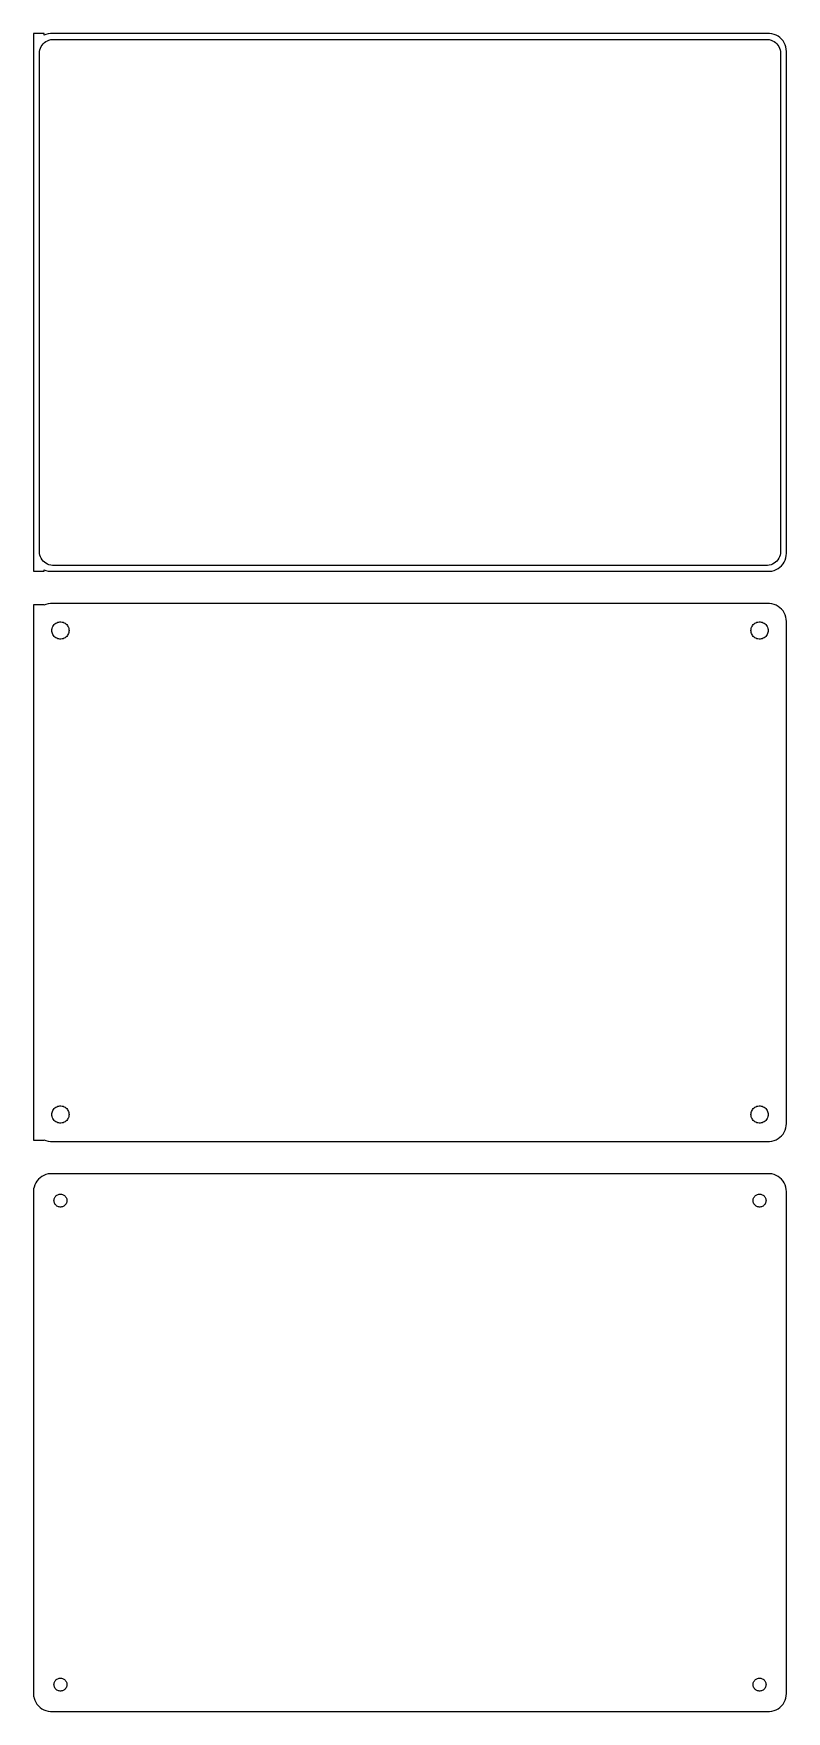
# Model space of a CAD drawing. Header units: metres. Extents: x -105 to 105, y 243 to 711.
import ezdxf

# ---------------------------------------------------------------- set-up
doc = ezdxf.new("R2010")
doc.units = ezdxf.units.M

msp = doc.modelspace()

# ---------------------------------------------------------------- linework, layer by layer
for p, q in [((-102, 710.99), (-105, 710.99)), ((-105, 710.99), (-105, 561.01)), ((-103.251, 706.463), (-103.101, 706.926)), ((-103.101, 706.926), (-102.894, 707.366)), ((-102.894, 707.366), (-102.633, 707.776)), ((-102.633, 707.776), (-102.323, 708.151)), ((-102.323, 708.151), (-101.969, 708.484)), ((-102, 710.575), (-102, 710.99)), ((-101.545, 710.755), (-102, 710.575)), ((-101.969, 708.484), (-101.575, 708.77)), ((-101.575, 708.77), (-101.149, 709.004)), ((-100.937, 710.911), (-101.545, 710.755)), ((-101.149, 709.004), (-100.697, 709.183)), ((-100.314, 710.99), (-100.937, 710.911)), ((-100.697, 709.183), (-100.226, 709.304)), ((100.314, 710.99), (-100.314, 710.99)), ((-100.226, 709.304), (-99.7432, 709.365)), ((-99.7432, 709.365), (99.7432, 709.365)), ((99.7432, 709.365), (100.226, 709.304)), ((100.226, 709.304), (100.697, 709.183)), ((100.937, 710.911), (100.314, 710.99)), ((100.697, 709.183), (101.149, 709.004)), ((101.545, 710.755), (100.937, 710.911)), ((101.149, 709.004), (101.575, 708.77)), ((102.129, 710.524), (101.545, 710.755)), ((101.575, 708.77), (101.969, 708.484)), ((101.969, 708.484), (102.323, 708.151)), ((102.679, 710.222), (102.129, 710.524)), ((102.323, 708.151), (102.633, 707.776)), ((102.633, 707.776), (102.894, 707.366)), ((103.187, 709.853), (102.679, 710.222)), ((102.894, 707.366), (103.101, 706.926)), ((103.101, 706.926), (103.251, 706.463)), ((103.645, 709.423), (103.187, 709.853)), ((104.045, 708.939), (103.645, 709.423)), ((104.382, 708.409), (104.045, 708.939)), ((104.649, 707.841), (104.382, 708.409)), ((104.843, 707.243), (104.649, 707.841)), ((104.961, 706.627), (104.843, 707.243)), ((-103.373, 705.5), (-103.342, 705.985)), ((-103.373, 566.5), (-103.373, 705.5)), ((-103.342, 705.985), (-103.251, 706.463)), ((103.251, 706.463), (103.342, 705.985)), ((103.342, 705.985), (103.373, 705.5)), ((103.373, 705.5), (103.373, 566.5)), ((105, 706), (104.961, 706.627)), ((105, 566), (105, 706)), ((-103.342, 566.015), (-103.373, 566.5)), ((103.373, 566.5), (103.342, 566.015)), ((-103.251, 565.537), (-103.342, 566.015)), ((-103.101, 565.074), (-103.251, 565.537)), ((-102.894, 564.634), (-103.101, 565.074)), ((-102.633, 564.224), (-102.894, 564.634)), ((-102.323, 563.849), (-102.633, 564.224)), ((-101.969, 563.516), (-102.323, 563.849)), ((-101.575, 563.23), (-101.969, 563.516)), ((-101.149, 562.996), (-101.575, 563.23)), ((-100.697, 562.817), (-101.149, 562.996)), ((-100.226, 562.696), (-100.697, 562.817)), ((-99.7432, 562.635), (-100.226, 562.696)), ((99.7432, 562.635), (-99.7432, 562.635)), ((100.226, 562.696), (99.7432, 562.635)), ((100.697, 562.817), (100.226, 562.696)), ((101.149, 562.996), (100.697, 562.817)), ((101.575, 563.23), (101.149, 562.996)), ((101.969, 563.516), (101.575, 563.23)), ((102.323, 563.849), (101.969, 563.516)), ((102.129, 561.476), (102.679, 561.778)), ((102.633, 564.224), (102.323, 563.849)), ((102.894, 564.634), (102.633, 564.224)), ((102.679, 561.778), (103.187, 562.147)), ((103.101, 565.074), (102.894, 564.634)), ((103.251, 565.537), (103.101, 565.074)), ((103.187, 562.147), (103.645, 562.577)), ((103.342, 566.015), (103.251, 565.537)), ((103.645, 562.577), (104.045, 563.061)), ((104.045, 563.061), (104.382, 563.591)), ((104.382, 563.591), (104.649, 564.159)), ((104.649, 564.159), (104.843, 564.757)), ((104.843, 564.757), (104.961, 565.373)), ((104.961, 565.373), (105, 566)), ((-105, 561.01), (-102, 561.01)), ((-102, 561.425), (-101.545, 561.245)), ((-102, 561.01), (-102, 561.425)), ((-101.545, 561.245), (-100.937, 561.089)), ((-100.937, 561.089), (-100.314, 561.01)), ((-100.314, 561.01), (100.314, 561.01)), ((100.314, 561.01), (100.937, 561.089)), ((100.937, 561.089), (101.545, 561.245)), ((101.545, 561.245), (102.129, 561.476)), ((-102, 551.615), (-105, 551.615)), ((-105, 551.615), (-105, 402.385)), ((-101.545, 551.755), (-102, 551.575)), ((-102, 551.575), (-102, 551.615)), ((-100.937, 551.911), (-101.545, 551.755)), ((-100.314, 551.99), (-100.937, 551.911)), ((100.314, 551.99), (-100.314, 551.99)), ((100.937, 551.911), (100.314, 551.99)), ((101.545, 551.755), (100.937, 551.911)), ((102.129, 551.524), (101.545, 551.755)), ((102.679, 551.222), (102.129, 551.524)), ((103.187, 550.853), (102.679, 551.222)), ((103.645, 550.423), (103.187, 550.853)), ((104.045, 549.939), (103.645, 550.423)), ((104.382, 549.409), (104.045, 549.939)), ((104.649, 548.841), (104.382, 549.409)), ((104.843, 548.243), (104.649, 548.841)), ((104.961, 547.627), (104.843, 548.243)), ((105, 547), (104.961, 547.627)), ((-99.9, 544.5), (-99.8811, 544.801)), ((-99.8811, 544.199), (-99.9, 544.5)), ((-99.8811, 544.801), (-99.8246, 545.097)), ((-99.8246, 543.903), (-99.8811, 544.199)), ((-99.8246, 545.097), (-99.7315, 545.383)), ((-99.7315, 543.617), (-99.8246, 543.903)), ((-99.7315, 545.383), (-99.6031, 545.656)), ((-99.6031, 543.344), (-99.7315, 543.617)), ((-99.6031, 545.656), (-99.4416, 545.911)), ((-99.4416, 543.089), (-99.6031, 543.344)), ((-99.4416, 545.911), (-99.2495, 546.143)), ((-99.2495, 542.857), (-99.4416, 543.089)), ((-99.2495, 546.143), (-99.0298, 546.349)), ((-99.0298, 542.651), (-99.2495, 542.857)), ((-99.0298, 546.349), (-98.786, 546.526)), ((-98.786, 546.526), (-98.5219, 546.672)), ((-98.5219, 546.672), (-98.2416, 546.783)), ((-98.2416, 546.783), (-97.9497, 546.857)), ((-97.9497, 546.857), (-97.6507, 546.895)), ((-97.6507, 546.895), (-97.3493, 546.895)), ((-97.3493, 546.895), (-97.0503, 546.857)), ((-97.0503, 546.857), (-96.7584, 546.783)), ((-96.7584, 546.783), (-96.4781, 546.672)), ((-96.4781, 546.672), (-96.214, 546.526)), ((-96.214, 546.526), (-95.9702, 546.349)), ((-95.9702, 546.349), (-95.7505, 546.143)), ((-95.7505, 542.857), (-95.9702, 542.651)), ((-95.7505, 546.143), (-95.5583, 545.911)), ((-95.5583, 543.089), (-95.7505, 542.857)), ((-95.5583, 545.911), (-95.3969, 545.656)), ((-95.3969, 543.344), (-95.5583, 543.089)), ((-95.3969, 545.656), (-95.2685, 545.383)), ((-95.2685, 543.617), (-95.3969, 543.344)), ((-95.2685, 545.383), (-95.1754, 545.097)), ((-95.1754, 543.903), (-95.2685, 543.617)), ((-95.1754, 545.097), (-95.1189, 544.801)), ((-95.1189, 544.199), (-95.1754, 543.903)), ((-95.1189, 544.801), (-95.1, 544.5)), ((-95.1, 544.5), (-95.1189, 544.199)), ((95.1, 544.5), (95.1189, 544.801)), ((95.1189, 544.199), (95.1, 544.5)), ((95.1189, 544.801), (95.1754, 545.097)), ((95.1754, 543.903), (95.1189, 544.199)), ((95.1754, 545.097), (95.2685, 545.383)), ((95.2685, 543.617), (95.1754, 543.903)), ((95.2685, 545.383), (95.3969, 545.656)), ((95.3969, 543.344), (95.2685, 543.617)), ((95.3969, 545.656), (95.5583, 545.911)), ((95.5583, 543.089), (95.3969, 543.344)), ((95.5583, 545.911), (95.7505, 546.143)), ((95.7505, 542.857), (95.5583, 543.089)), ((95.7505, 546.143), (95.9702, 546.349)), ((95.9702, 542.651), (95.7505, 542.857)), ((95.9702, 546.349), (96.214, 546.526)), ((96.214, 546.526), (96.4781, 546.672)), ((96.4781, 546.672), (96.7584, 546.783)), ((96.7584, 546.783), (97.0503, 546.857)), ((97.0503, 546.857), (97.3493, 546.895)), ((97.3493, 546.895), (97.6507, 546.895)), ((97.6507, 546.895), (97.9497, 546.857)), ((97.9497, 546.857), (98.2416, 546.783)), ((98.2416, 546.783), (98.5219, 546.672)), ((98.5219, 546.672), (98.786, 546.526)), ((98.786, 546.526), (99.0298, 546.349)), ((99.0298, 546.349), (99.2495, 546.143)), ((99.2495, 542.857), (99.0298, 542.651)), ((99.2495, 546.143), (99.4416, 545.911)), ((99.4416, 543.089), (99.2495, 542.857)), ((99.4416, 545.911), (99.6031, 545.656)), ((99.6031, 543.344), (99.4416, 543.089)), ((99.6031, 545.656), (99.7315, 545.383)), ((99.7315, 543.617), (99.6031, 543.344)), ((99.7315, 545.383), (99.8246, 545.097)), ((99.8246, 543.903), (99.7315, 543.617)), ((99.8246, 545.097), (99.8811, 544.801)), ((99.8811, 544.199), (99.8246, 543.903)), ((99.8811, 544.801), (99.9, 544.5)), ((99.9, 544.5), (99.8811, 544.199)), ((105, 407), (105, 547)), ((-98.786, 542.474), (-99.0298, 542.651)), ((-98.5219, 542.328), (-98.786, 542.474)), ((-98.2416, 542.217), (-98.5219, 542.328)), ((-97.9497, 542.143), (-98.2416, 542.217)), ((-97.6507, 542.105), (-97.9497, 542.143)), ((-97.3493, 542.105), (-97.6507, 542.105)), ((-97.0503, 542.143), (-97.3493, 542.105)), ((-96.7584, 542.217), (-97.0503, 542.143)), ((-96.4781, 542.328), (-96.7584, 542.217)), ((-96.214, 542.474), (-96.4781, 542.328)), ((-95.9702, 542.651), (-96.214, 542.474)), ((96.214, 542.474), (95.9702, 542.651)), ((96.4781, 542.328), (96.214, 542.474)), ((96.7584, 542.217), (96.4781, 542.328)), ((97.0503, 542.143), (96.7584, 542.217)), ((97.3493, 542.105), (97.0503, 542.143)), ((97.6507, 542.105), (97.3493, 542.105)), ((97.9497, 542.143), (97.6507, 542.105)), ((98.2416, 542.217), (97.9497, 542.143)), ((98.5219, 542.328), (98.2416, 542.217)), ((98.786, 542.474), (98.5219, 542.328)), ((99.0298, 542.651), (98.786, 542.474)), ((-98.2416, 411.783), (-97.9497, 411.857)), ((-97.9497, 411.857), (-97.6507, 411.895)), ((-97.6507, 411.895), (-97.3493, 411.895)), ((-97.3493, 411.895), (-97.0503, 411.857)), ((-97.0503, 411.857), (-96.7584, 411.783)), ((96.7584, 411.783), (97.0503, 411.857)), ((97.0503, 411.857), (97.3493, 411.895)), ((97.3493, 411.895), (97.6507, 411.895)), ((97.6507, 411.895), (97.9497, 411.857)), ((97.9497, 411.857), (98.2416, 411.783)), ((-99.9, 409.5), (-99.8811, 409.801)), ((-99.8811, 409.199), (-99.9, 409.5)), ((-99.8811, 409.801), (-99.8246, 410.097)), ((-99.8246, 408.903), (-99.8811, 409.199)), ((-99.8246, 410.097), (-99.7315, 410.383)), ((-99.7315, 408.617), (-99.8246, 408.903)), ((-99.7315, 410.383), (-99.6031, 410.656)), ((-99.6031, 408.344), (-99.7315, 408.617)), ((-99.6031, 410.656), (-99.4416, 410.911)), ((-99.4416, 408.089), (-99.6031, 408.344)), ((-99.4416, 410.911), (-99.2495, 411.143)), ((-99.2495, 407.857), (-99.4416, 408.089)), ((-99.2495, 411.143), (-99.0298, 411.349)), ((-99.0298, 407.651), (-99.2495, 407.857)), ((-99.0298, 411.349), (-98.786, 411.526)), ((-98.786, 407.474), (-99.0298, 407.651)), ((-98.786, 411.526), (-98.5219, 411.672)), ((-98.5219, 407.328), (-98.786, 407.474)), ((-98.5219, 411.672), (-98.2416, 411.783)), ((-98.2416, 407.217), (-98.5219, 407.328)), ((-97.9497, 407.143), (-98.2416, 407.217)), ((-97.6507, 407.105), (-97.9497, 407.143)), ((-97.0503, 407.143), (-97.3493, 407.105)), ((-96.7584, 407.217), (-97.0503, 407.143)), ((-96.7584, 411.783), (-96.4781, 411.672)), ((-96.4781, 407.328), (-96.7584, 407.217)), ((-96.4781, 411.672), (-96.214, 411.526)), ((-96.214, 407.474), (-96.4781, 407.328)), ((-96.214, 411.526), (-95.9702, 411.349)), ((-95.9702, 407.651), (-96.214, 407.474)), ((-95.9702, 411.349), (-95.7505, 411.143)), ((-95.7505, 407.857), (-95.9702, 407.651)), ((-95.7505, 411.143), (-95.5583, 410.911)), ((-95.5583, 408.089), (-95.7505, 407.857)), ((-95.5583, 410.911), (-95.3969, 410.656)), ((-95.3969, 408.344), (-95.5583, 408.089)), ((-95.3969, 410.656), (-95.2685, 410.383)), ((-95.2685, 408.617), (-95.3969, 408.344)), ((-95.2685, 410.383), (-95.1754, 410.097)), ((-95.1754, 408.903), (-95.2685, 408.617)), ((-95.1754, 410.097), (-95.1189, 409.801)), ((-95.1189, 409.199), (-95.1754, 408.903)), ((-95.1189, 409.801), (-95.1, 409.5)), ((-95.1, 409.5), (-95.1189, 409.199)), ((95.1, 409.5), (95.1189, 409.801)), ((95.1189, 409.199), (95.1, 409.5)), ((95.1189, 409.801), (95.1754, 410.097)), ((95.1754, 408.903), (95.1189, 409.199)), ((95.1754, 410.097), (95.2685, 410.383)), ((95.2685, 408.617), (95.1754, 408.903)), ((95.2685, 410.383), (95.3969, 410.656)), ((95.3969, 408.344), (95.2685, 408.617)), ((95.3969, 410.656), (95.5583, 410.911)), ((95.5583, 408.089), (95.3969, 408.344)), ((95.5583, 410.911), (95.7505, 411.143)), ((95.7505, 407.857), (95.5583, 408.089)), ((95.7505, 411.143), (95.9702, 411.349)), ((95.9702, 407.651), (95.7505, 407.857)), ((95.9702, 411.349), (96.214, 411.526)), ((96.214, 407.474), (95.9702, 407.651)), ((96.214, 411.526), (96.4781, 411.672)), ((96.4781, 407.328), (96.214, 407.474)), ((96.4781, 411.672), (96.7584, 411.783)), ((96.7584, 407.217), (96.4781, 407.328)), ((97.0503, 407.143), (96.7584, 407.217)), ((97.3493, 407.105), (97.0503, 407.143)), ((97.9497, 407.143), (97.6507, 407.105)), ((98.2416, 407.217), (97.9497, 407.143)), ((98.2416, 411.783), (98.5219, 411.672)), ((98.5219, 407.328), (98.2416, 407.217)), ((98.5219, 411.672), (98.786, 411.526)), ((98.786, 407.474), (98.5219, 407.328)), ((98.786, 411.526), (99.0298, 411.349)), ((99.0298, 407.651), (98.786, 407.474)), ((99.0298, 411.349), (99.2495, 411.143)), ((99.2495, 407.857), (99.0298, 407.651)), ((99.2495, 411.143), (99.4416, 410.911)), ((99.4416, 408.089), (99.2495, 407.857)), ((99.4416, 410.911), (99.6031, 410.656)), ((99.6031, 408.344), (99.4416, 408.089)), ((99.6031, 410.656), (99.7315, 410.383)), ((99.7315, 408.617), (99.6031, 408.344)), ((99.7315, 410.383), (99.8246, 410.097)), ((99.8246, 408.903), (99.7315, 408.617)), ((99.8246, 410.097), (99.8811, 409.801)), ((99.8811, 409.199), (99.8246, 408.903)), ((99.8811, 409.801), (99.9, 409.5)), ((99.9, 409.5), (99.8811, 409.199)), ((-97.3493, 407.105), (-97.6507, 407.105)), ((97.6507, 407.105), (97.3493, 407.105)), ((101.545, 402.245), (102.129, 402.476)), ((102.129, 402.476), (102.679, 402.778)), ((102.679, 402.778), (103.187, 403.147)), ((103.187, 403.147), (103.645, 403.577)), ((103.645, 403.577), (104.045, 404.061)), ((104.045, 404.061), (104.382, 404.591)), ((104.382, 404.591), (104.649, 405.159)), ((104.649, 405.159), (104.843, 405.757)), ((104.843, 405.757), (104.961, 406.373)), ((104.961, 406.373), (105, 407)), ((-105, 402.385), (-102, 402.385)), ((-102, 402.385), (-102, 402.425)), ((-102, 402.425), (-101.545, 402.245)), ((-101.545, 402.245), (-100.937, 402.089)), ((-100.937, 402.089), (-100.314, 402.01)), ((-100.314, 402.01), (100.314, 402.01)), ((100.314, 402.01), (100.937, 402.089)), ((100.937, 402.089), (101.545, 402.245)), ((-104.9, 388.944), (-105, 388.944)), ((-105, 388.944), (-105, 247.056)), ((-104.843, 389.243), (-104.9, 388.944)), ((-104.649, 389.841), (-104.843, 389.243)), ((-104.382, 390.409), (-104.649, 389.841)), ((-104.045, 390.939), (-104.382, 390.409)), ((-103.645, 391.423), (-104.045, 390.939)), ((-103.187, 391.853), (-103.645, 391.423)), ((-102.679, 392.222), (-103.187, 391.853)), ((-102.129, 392.524), (-102.679, 392.222)), ((-101.545, 392.755), (-102.129, 392.524)), ((-100.937, 392.911), (-101.545, 392.755)), ((-100.314, 392.99), (-100.937, 392.911)), ((100.314, 392.99), (-100.314, 392.99)), ((100.937, 392.911), (100.314, 392.99)), ((101.545, 392.755), (100.937, 392.911)), ((102.129, 392.524), (101.545, 392.755)), ((102.679, 392.222), (102.129, 392.524)), ((103.187, 391.853), (102.679, 392.222)), ((103.645, 391.423), (103.187, 391.853)), ((104.045, 390.939), (103.645, 391.423)), ((104.382, 390.409), (104.045, 390.939)), ((104.649, 389.841), (104.382, 390.409)), ((104.843, 389.243), (104.649, 389.841)), ((104.961, 388.627), (104.843, 389.243)), ((105, 388), (104.961, 388.627)), ((-99.3, 385.5), (-99.2858, 385.726)), ((-99.2858, 385.274), (-99.3, 385.5)), ((-99.2858, 385.726), (-99.2434, 385.948)), ((-99.2434, 385.052), (-99.2858, 385.274)), ((-99.2434, 385.948), (-99.1736, 386.163)), ((-99.1736, 384.837), (-99.2434, 385.052)), ((-99.1736, 386.163), (-99.0773, 386.367)), ((-99.0773, 384.633), (-99.1736, 384.837)), ((-99.0773, 386.367), (-98.9562, 386.558)), ((-98.9562, 384.442), (-99.0773, 384.633)), ((-98.9562, 386.558), (-98.8121, 386.732)), ((-98.8121, 384.268), (-98.9562, 384.442)), ((-98.8121, 386.732), (-98.6474, 386.887)), ((-98.6474, 384.113), (-98.8121, 384.268)), ((-98.6474, 386.887), (-98.4645, 387.02)), ((-98.4645, 383.98), (-98.6474, 384.113)), ((-98.4645, 387.02), (-98.2664, 387.129)), ((-98.2664, 383.871), (-98.4645, 383.98)), ((-98.2664, 387.129), (-98.0562, 387.212)), ((-98.0562, 383.788), (-98.2664, 383.871)), ((-98.0562, 387.212), (-97.8373, 387.268)), ((-97.8373, 383.732), (-98.0562, 383.788)), ((-97.8373, 387.268), (-97.613, 387.296)), ((-97.613, 387.296), (-97.387, 387.296)), ((-97.387, 387.296), (-97.1627, 387.268)), ((-97.1627, 387.268), (-96.9438, 387.212)), ((-96.9438, 383.788), (-97.1627, 383.732)), ((-96.9438, 387.212), (-96.7336, 387.129)), ((-96.7336, 383.871), (-96.9438, 383.788)), ((-96.7336, 387.129), (-96.5355, 387.02)), ((-96.5355, 383.98), (-96.7336, 383.871)), ((-96.5355, 387.02), (-96.3526, 386.887)), ((-96.3526, 384.113), (-96.5355, 383.98)), ((-96.3526, 386.887), (-96.1879, 386.732)), ((-96.1879, 384.268), (-96.3526, 384.113)), ((-96.1879, 386.732), (-96.0438, 386.558)), ((-96.0438, 384.442), (-96.1879, 384.268)), ((-96.0438, 386.558), (-95.9226, 386.367)), ((-95.9226, 384.633), (-96.0438, 384.442)), ((-95.9226, 386.367), (-95.8264, 386.163)), ((-95.8264, 384.837), (-95.9226, 384.633)), ((-95.8264, 386.163), (-95.7565, 385.948)), ((-95.7565, 385.052), (-95.8264, 384.837)), ((-95.7565, 385.948), (-95.7142, 385.726)), ((-95.7142, 385.274), (-95.7565, 385.052)), ((-95.7142, 385.726), (-95.7, 385.5)), ((-95.7, 385.5), (-95.7142, 385.274)), ((95.7, 385.5), (95.7142, 385.726)), ((95.7142, 385.274), (95.7, 385.5)), ((95.7142, 385.726), (95.7565, 385.948)), ((95.7565, 385.052), (95.7142, 385.274)), ((95.7565, 385.948), (95.8264, 386.163)), ((95.8264, 384.837), (95.7565, 385.052)), ((95.8264, 386.163), (95.9226, 386.367)), ((95.9226, 384.633), (95.8264, 384.837)), ((95.9226, 386.367), (96.0438, 386.558)), ((96.0438, 384.442), (95.9226, 384.633)), ((96.0438, 386.558), (96.1879, 386.732)), ((96.1879, 384.268), (96.0438, 384.442)), ((96.1879, 386.732), (96.3526, 386.887)), ((96.3526, 384.113), (96.1879, 384.268)), ((96.3526, 386.887), (96.5355, 387.02)), ((96.5355, 383.98), (96.3526, 384.113)), ((96.5355, 387.02), (96.7336, 387.129)), ((96.7336, 383.871), (96.5355, 383.98)), ((96.7336, 387.129), (96.9438, 387.212)), ((96.9438, 383.788), (96.7336, 383.871)), ((96.9438, 387.212), (97.1627, 387.268)), ((97.1627, 383.732), (96.9438, 383.788)), ((97.1627, 387.268), (97.387, 387.296)), ((97.387, 387.296), (97.613, 387.296)), ((97.613, 387.296), (97.8373, 387.268)), ((97.8373, 387.268), (98.0562, 387.212)), ((98.0562, 383.788), (97.8373, 383.732)), ((98.0562, 387.212), (98.2664, 387.129)), ((98.2664, 383.871), (98.0562, 383.788)), ((98.2664, 387.129), (98.4645, 387.02)), ((98.4645, 383.98), (98.2664, 383.871)), ((98.4645, 387.02), (98.6474, 386.887)), ((98.6474, 384.113), (98.4645, 383.98)), ((98.6474, 386.887), (98.8121, 386.732)), ((98.8121, 384.268), (98.6474, 384.113)), ((98.8121, 386.732), (98.9562, 386.558)), ((98.9562, 384.442), (98.8121, 384.268)), ((98.9562, 386.558), (99.0773, 386.367)), ((99.0773, 384.633), (98.9562, 384.442)), ((99.0773, 386.367), (99.1736, 386.163)), ((99.1736, 384.837), (99.0773, 384.633)), ((99.1736, 386.163), (99.2434, 385.948)), ((99.2434, 385.052), (99.1736, 384.837)), ((99.2434, 385.948), (99.2858, 385.726)), ((99.2858, 385.274), (99.2434, 385.052)), ((99.2858, 385.726), (99.3, 385.5)), ((99.3, 385.5), (99.2858, 385.274)), ((105, 248), (105, 388)), ((-97.613, 383.704), (-97.8373, 383.732)), ((-97.387, 383.704), (-97.613, 383.704)), ((-97.1627, 383.732), (-97.387, 383.704)), ((97.387, 383.704), (97.1627, 383.732)), ((97.613, 383.704), (97.387, 383.704)), ((97.8373, 383.732), (97.613, 383.704)), ((-99.3, 250.5), (-99.2858, 250.726)), ((-99.2858, 250.274), (-99.3, 250.5)), ((-99.2858, 250.726), (-99.2434, 250.948)), ((-99.2434, 250.052), (-99.2858, 250.274)), ((-99.2434, 250.948), (-99.1736, 251.163)), ((-99.1736, 249.837), (-99.2434, 250.052)), ((-99.1736, 251.163), (-99.0773, 251.367)), ((-99.0773, 249.633), (-99.1736, 249.837)), ((-99.0773, 251.367), (-98.9562, 251.558)), ((-98.9562, 249.442), (-99.0773, 249.633)), ((-98.9562, 251.558), (-98.8121, 251.732)), ((-98.8121, 249.268), (-98.9562, 249.442)), ((-98.8121, 251.732), (-98.6474, 251.887)), ((-98.6474, 249.113), (-98.8121, 249.268)), ((-98.6474, 251.887), (-98.4645, 252.02)), ((-98.4645, 248.98), (-98.6474, 249.113)), ((-98.4645, 252.02), (-98.2664, 252.129)), ((-98.2664, 248.871), (-98.4645, 248.98)), ((-98.2664, 252.129), (-98.0562, 252.212)), ((-98.0562, 248.788), (-98.2664, 248.871)), ((-98.0562, 252.212), (-97.8373, 252.268)), ((-97.8373, 248.732), (-98.0562, 248.788)), ((-97.8373, 252.268), (-97.613, 252.296)), ((-97.613, 248.704), (-97.8373, 248.732)), ((-97.613, 252.296), (-97.387, 252.296)), ((-97.387, 248.704), (-97.613, 248.704)), ((-97.387, 252.296), (-97.1627, 252.268)), ((-97.1627, 248.732), (-97.387, 248.704)), ((-97.1627, 252.268), (-96.9438, 252.212)), ((-96.9438, 248.788), (-97.1627, 248.732)), ((-96.9438, 252.212), (-96.7336, 252.129)), ((-96.7336, 248.871), (-96.9438, 248.788)), ((-96.7336, 252.129), (-96.5355, 252.02)), ((-96.5355, 248.98), (-96.7336, 248.871)), ((-96.5355, 252.02), (-96.3526, 251.887)), ((-96.3526, 249.113), (-96.5355, 248.98)), ((-96.3526, 251.887), (-96.1879, 251.732)), ((-96.1879, 249.268), (-96.3526, 249.113)), ((-96.1879, 251.732), (-96.0438, 251.558)), ((-96.0438, 249.442), (-96.1879, 249.268)), ((-96.0438, 251.558), (-95.9226, 251.367)), ((-95.9226, 249.633), (-96.0438, 249.442)), ((-95.9226, 251.367), (-95.8264, 251.163)), ((-95.8264, 249.837), (-95.9226, 249.633)), ((-95.8264, 251.163), (-95.7565, 250.948)), ((-95.7565, 250.052), (-95.8264, 249.837)), ((-95.7565, 250.948), (-95.7142, 250.726)), ((-95.7142, 250.274), (-95.7565, 250.052)), ((-95.7142, 250.726), (-95.7, 250.5)), ((-95.7, 250.5), (-95.7142, 250.274)), ((95.7, 250.5), (95.7142, 250.726)), ((95.7142, 250.274), (95.7, 250.5)), ((95.7142, 250.726), (95.7565, 250.948)), ((95.7565, 250.052), (95.7142, 250.274)), ((95.7565, 250.948), (95.8264, 251.163)), ((95.8264, 249.837), (95.7565, 250.052)), ((95.8264, 251.163), (95.9226, 251.367)), ((95.9226, 249.633), (95.8264, 249.837)), ((95.9226, 251.367), (96.0438, 251.558)), ((96.0438, 249.442), (95.9226, 249.633)), ((96.0438, 251.558), (96.1879, 251.732)), ((96.1879, 249.268), (96.0438, 249.442)), ((96.1879, 251.732), (96.3526, 251.887)), ((96.3526, 249.113), (96.1879, 249.268)), ((96.3526, 251.887), (96.5355, 252.02)), ((96.5355, 248.98), (96.3526, 249.113)), ((96.5355, 252.02), (96.7336, 252.129)), ((96.7336, 248.871), (96.5355, 248.98)), ((96.7336, 252.129), (96.9438, 252.212)), ((96.9438, 248.788), (96.7336, 248.871)), ((96.9438, 252.212), (97.1627, 252.268)), ((97.1627, 248.732), (96.9438, 248.788)), ((97.1627, 252.268), (97.387, 252.296)), ((97.387, 248.704), (97.1627, 248.732)), ((97.387, 252.296), (97.613, 252.296)), ((97.613, 248.704), (97.387, 248.704)), ((97.613, 252.296), (97.8373, 252.268)), ((97.8373, 248.732), (97.613, 248.704)), ((97.8373, 252.268), (98.0562, 252.212)), ((98.0562, 248.788), (97.8373, 248.732)), ((98.0562, 252.212), (98.2664, 252.129)), ((98.2664, 248.871), (98.0562, 248.788)), ((98.2664, 252.129), (98.4645, 252.02)), ((98.4645, 248.98), (98.2664, 248.871)), ((98.4645, 252.02), (98.6474, 251.887)), ((98.6474, 249.113), (98.4645, 248.98)), ((98.6474, 251.887), (98.8121, 251.732)), ((98.8121, 249.268), (98.6474, 249.113)), ((98.8121, 251.732), (98.9562, 251.558)), ((98.9562, 249.442), (98.8121, 249.268)), ((98.9562, 251.558), (99.0773, 251.367)), ((99.0773, 249.633), (98.9562, 249.442)), ((99.0773, 251.367), (99.1736, 251.163)), ((99.1736, 249.837), (99.0773, 249.633)), ((99.1736, 251.163), (99.2434, 250.948)), ((99.2434, 250.052), (99.1736, 249.837)), ((99.2434, 250.948), (99.2858, 250.726)), ((99.2858, 250.274), (99.2434, 250.052)), ((99.2858, 250.726), (99.3, 250.5)), ((99.3, 250.5), (99.2858, 250.274)), ((-105, 247.056), (-104.9, 247.056)), ((-104.9, 247.056), (-104.843, 246.757)), ((-104.843, 246.757), (-104.649, 246.159)), ((-104.649, 246.159), (-104.382, 245.591)), ((-104.382, 245.591), (-104.045, 245.061)), ((-104.045, 245.061), (-103.645, 244.577)), ((-103.645, 244.577), (-103.187, 244.147)), ((-103.187, 244.147), (-102.679, 243.778)), ((-102.679, 243.778), (-102.129, 243.476)), ((-102.129, 243.476), (-101.545, 243.245)), ((101.545, 243.245), (102.129, 243.476)), ((102.129, 243.476), (102.679, 243.778)), ((102.679, 243.778), (103.187, 244.147)), ((103.187, 244.147), (103.645, 244.577)), ((103.645, 244.577), (104.045, 245.061)), ((104.045, 245.061), (104.382, 245.591)), ((104.382, 245.591), (104.649, 246.159)), ((104.649, 246.159), (104.843, 246.757)), ((104.843, 246.757), (104.961, 247.373)), ((104.961, 247.373), (105, 248)), ((-101.545, 243.245), (-100.937, 243.089)), ((-100.937, 243.089), (-100.314, 243.01)), ((-100.314, 243.01), (100.314, 243.01)), ((100.314, 243.01), (100.937, 243.089)), ((100.937, 243.089), (101.545, 243.245))]:
    msp.add_line(p, q)

doc.saveas('drawing.dxf')
